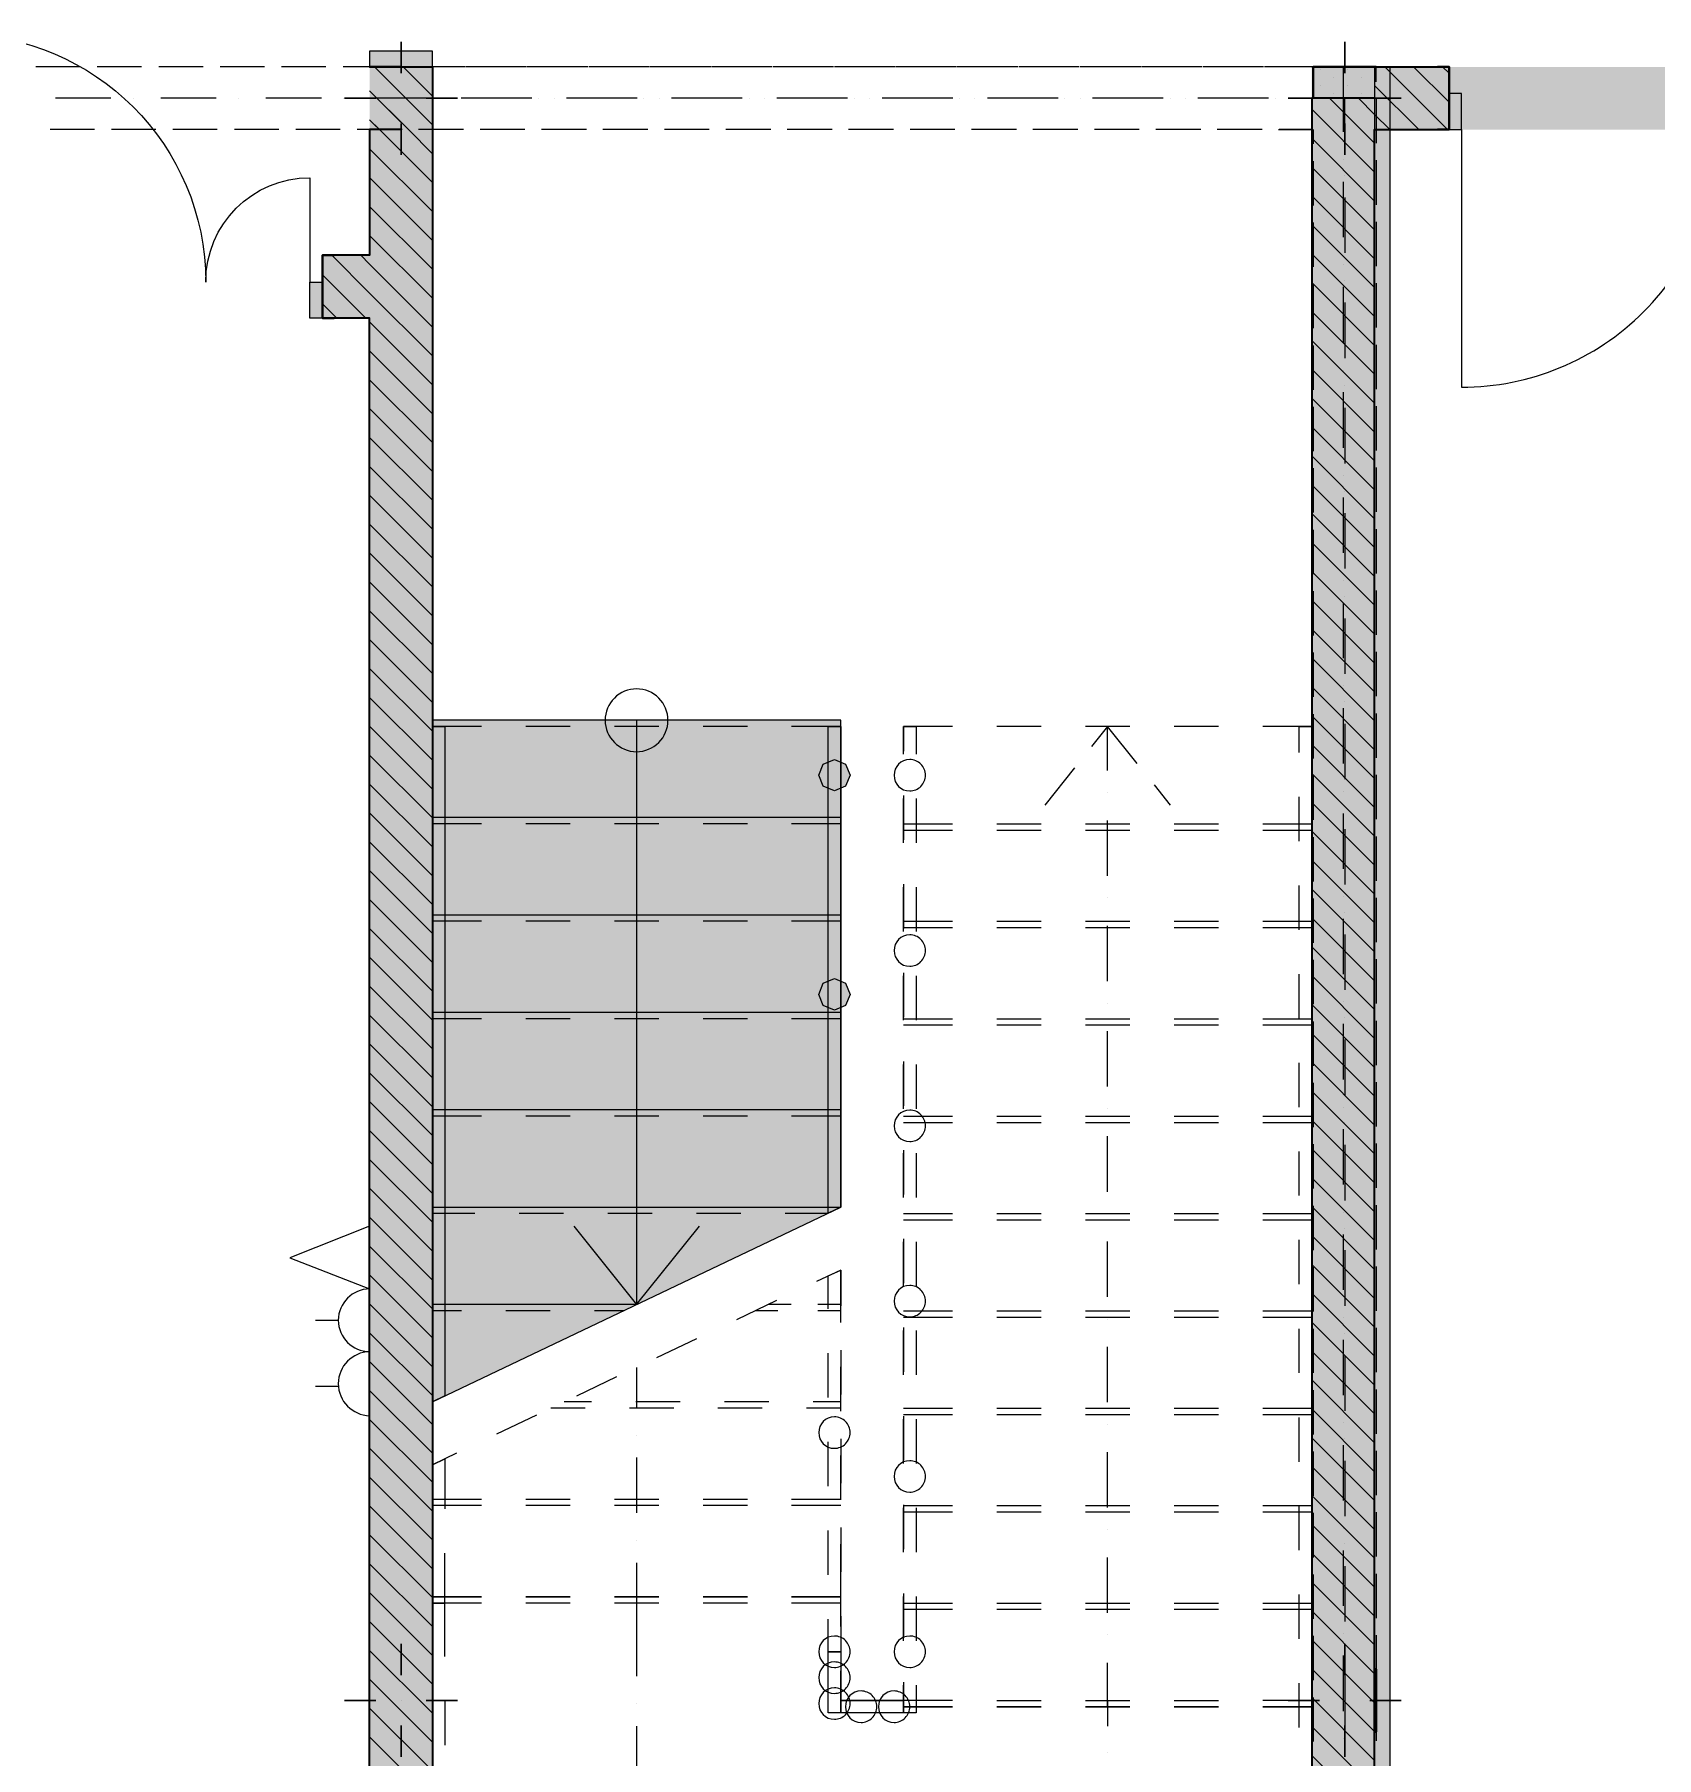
# Model space of a CAD drawing. Header units: inches. Extents: x 206002 to 410047, y 60394 to 83306.
# Drawn here: x 399372 to 404551, y 66691 to 72190 of the extents above; entities that cross this region are included whole.
import ezdxf

# ---------------------------------------------------------------- set-up
doc = ezdxf.new("R2010")
doc.units = ezdxf.units.IN
doc.header["$MEASUREMENT"] = 0
for name, color, linetype in [('LIGHTING', 1, 'Continuous'), ('PDF_Structural - Bearing', 7, 'Continuous'), ('PDF_Structural - Combined', 7, 'Continuous')]:
    doc.layers.add(name, color=color, linetype=linetype)

msp = doc.modelspace()

# ---------------------------------------------------------------- hatches: boundary and pattern name
at = {"layer": 'PDF_Structural - Bearing', "true_color": 0xffffff, "transparency": 33554559}
msp.add_hatch(color=7, dxfattribs=at).paths.add_polyline_path([(403655.4, 72087), (403650.4, 72087), (403650.4, 71986.8), (403454.8, 71986.8), (403454.8, 72087), (403655.4, 72087)])
msp.add_hatch(color=7, dxfattribs=at).paths.add_polyline_path([(403655.4, 72087), (403650.4, 72087), (403650.4, 71986.8), (403454.8, 71986.8), (403454.8, 72087), (403655.4, 72087)])
at = {"layer": 'PDF_Structural - Combined', "true_color": 0xffffff, "transparency": 33554559}
for points in [[(401925.8, 69776), (401961.3, 69790.7), (401975.9, 69826.1), (401961.3, 69861.6), (401925.8, 69876.2), (401890.4, 69861.6), (401875.7, 69826.1), (401890.4, 69790.7)], [(401925.8, 69076.6), (401961.3, 69091.4), (401975.9, 69126.8), (401961.3, 69162.2), (401925.8, 69176.9), (401890.4, 69162.2), (401875.7, 69126.8), (401890.4, 69091.4)]]:
    msp.add_hatch(color=7, dxfattribs=at).paths.add_polyline_path(points)

# ---------------------------------------------------------------- linework, layer by layer
at = {"layer": 'LIGHTING'}
for p, q in [((400441.9, 68386.5), (400187.4, 68285.6)), ((400441.9, 68186.5), (400441.9, 68386.5)), ((400441.9, 68386.5), (400441.9, 68285.6)), ((400187.4, 68285.6), (400441.9, 68186.5)), ((400441.9, 68186.5), (400441.9, 67782.2)), ((400341.9, 68085.4), (400268.7, 68085.4)), ((400342.2, 67875.1), (400268.7, 67875.1))]:
    msp.add_line(p, q, dxfattribs=at)
for centre, radius, start, end in [((400441.9, 68086.5), 100, 90, 270), ((400444.1, 67884.3), 102.2, 91.2234, 268.7766)]:
    msp.add_arc(centre, radius, start, end, dxfattribs=at)
at = {"layer": 'PDF_Structural - Bearing', "lineweight": 18}
for points in [[(399128.4, 71400.2), (399128.4, 72190.3, -0.414212), (399918.5, 71400.2, -0.414195), (400251.4, 71733.1), (400251.4, 71400.2)], [(403928.2, 71886.5), (403928.2, 71064.4, 0.414237), (404750.3, 71886.5)]]:
    msp.add_lwpolyline(points, format="xyb", dxfattribs=at)
at = {"layer": 'PDF_Structural - Bearing', "lineweight": 0}
for points in [[(400542.2, 72167.3), (400542.2, 72067)], [(403555.1, 72167.3), (403555.1, 72067)], [(400361.7, 71986.8), (400462, 71986.8)], [(400722.6, 71986.8), (400622.4, 71986.8)], [(403374.6, 71986.8), (403474.9, 71986.8)], [(403735.6, 71986.8), (403635.3, 71986.8)], [(400542.2, 71806.3), (400542.2, 71906.6)], [(403555.1, 71806.3), (403555.1, 71906.6)], [(400542.2, 67053.8), (400542.2, 66953.5)], [(403555.1, 67053.8), (403555.1, 66953.5)], [(403555.1, 67053.8), (403555.1, 66953.5)], [(400361.7, 66873.3), (400462, 66873.3)], [(400722.6, 66873.3), (400622.4, 66873.3)], [(403374.6, 66873.3), (403474.9, 66873.3)], [(403374.6, 66873.3), (403474.9, 66873.3)], [(403735.6, 66873.3), (403635.3, 66873.3)], [(403735.6, 66873.3), (403635.3, 66873.3)], [(400542.2, 66692.8), (400542.2, 66793.1)], [(403555.1, 66692.8), (403555.1, 66793.1)], [(403555.1, 66692.8), (403555.1, 66793.1)]]:
    msp.add_lwpolyline(points, close=True, dxfattribs=at)
at = {"layer": 'PDF_Structural - Bearing', "lineweight": 18}
for points in [[(400642.4, 72087), (400642.4, 72137.2), (400441.9, 72137.2), (400441.9, 72087), (400550.4, 72087)], [(400642.4, 63951.2), (400642.4, 63865.4), (355523.7, 63865.4), (355523.7, 63815.3), (400692.6, 63815.3), (400692.6, 63865.4), (400692.6, 65319.2), (403650.4, 65319.2), (403700.5, 65319.2), (403700.5, 72087), (403650.4, 72087), (403650.4, 65369.4), (400692.6, 65369.4), (400642.4, 65369.4), (400642.4, 63865.4), (400564.8, 63865.4)], [(399517.8, 72087), (399376.3, 72087)], [(399713.9, 72087), (399572.4, 72087)], [(399910, 72087), (399768.5, 72087)], [(400106.1, 72087), (399964.6, 72087)], [(400302.2, 72087), (400160.8, 72087)], [(400498.4, 72087), (400356.9, 72087)], [(400694.5, 72087), (400553, 72087)], [(400746.5, 72087), (400605, 72087)], [(400890.6, 72087), (400749.1, 72087)], [(400942.6, 72087), (400801.2, 72087)], [(401086.8, 72087), (400945.2, 72087)], [(401138.7, 72087), (400997.3, 72087)], [(401282.9, 72087), (401141.4, 72087)], [(401335, 72087), (401193.4, 72087)], [(401479, 72087), (401337.6, 72087)], [(401531.1, 72087), (401389.6, 72087)], [(401675.2, 72087), (401533.7, 72087)], [(401727.2, 72087), (401585.7, 72087)], [(401871.3, 72087), (401729.8, 72087)], [(401923.3, 72087), (401781.8, 72087)], [(402067.4, 72087), (401925.9, 72087)], [(402119.4, 72087), (401978, 72087)], [(402263.5, 72087), (402122, 72087)], [(402315.5, 72087), (402174.1, 72087)], [(402459.6, 72087), (402318.1, 72087)], [(402511.7, 72087), (402370.2, 72087)], [(402655.7, 72087), (402514.3, 72087)], [(402707.8, 72087), (402566.3, 72087)], [(402851.9, 72087), (402710.4, 72087)], [(402903.9, 72087), (402762.4, 72087)], [(403048.1, 72087), (402906.6, 72087)], [(403100.1, 72087), (402958.5, 72087)], [(403244.2, 72087), (403102.7, 72087)], [(403296.2, 72087), (403154.7, 72087)], [(403440.3, 72087), (403298.8, 72087)], [(403492.3, 72087), (403350.9, 72087)], [(403449.8, 72087), (403522.8, 72087)], [(403555.1, 72087), (403494.9, 72087)], [(403655.4, 72039.3), (403655.4, 72087), (403547, 72087)], [(403577.5, 72087), (403650.4, 72087)], [(403650.4, 72082), (403650.4, 72036.8)], [(403650.4, 71982.2), (403650.4, 71840.7)], [(403655.4, 71984.7), (403655.4, 71843.2)], [(399563.2, 71886.5), (399421.7, 71886.5)], [(399759.3, 71886.5), (399617.8, 71886.5)], [(399955.4, 71886.5), (399814, 71886.5)], [(400151.5, 71886.5), (400010.1, 71886.5)], [(400347.7, 71886.5), (400206.2, 71886.5)], [(400543.8, 71886.5), (400402.3, 71886.5)], [(400545.7, 71886.5), (400441.9, 71886.5)], [(400739.9, 71886.5), (400598.4, 71886.5)], [(400741.8, 71886.5), (400600.3, 71886.5)], [(400936.1, 71886.5), (400794.5, 71886.5)], [(400937.9, 71886.5), (400796.4, 71886.5)], [(401132.2, 71886.5), (400990.8, 71886.5)], [(401134.1, 71886.5), (400992.6, 71886.5)], [(401328.3, 71886.5), (401186.9, 71886.5)], [(401330.2, 71886.5), (401188.8, 71886.5)], [(401524.5, 71886.5), (401383, 71886.5)], [(401526.4, 71886.5), (401384.9, 71886.5)], [(401720.6, 71886.5), (401579.1, 71886.5)], [(401722.5, 71886.5), (401581, 71886.5)], [(401916.7, 71886.5), (401775.2, 71886.5)], [(401918.6, 71886.5), (401777.1, 71886.5)], [(402112.8, 71886.5), (401971.3, 71886.5)], [(402114.7, 71886.5), (401973.2, 71886.5)], [(402308.9, 71886.5), (402167.4, 71886.5)], [(402310.8, 71886.5), (402169.4, 71886.5)], [(402505, 71886.5), (402363.6, 71886.5)], [(402506.9, 71886.5), (402365.5, 71886.5)], [(402701.3, 71886.5), (402559.7, 71886.5)], [(402703.1, 71886.5), (402561.6, 71886.5)], [(402897.4, 71886.5), (402755.9, 71886.5)], [(402899.3, 71886.5), (402757.7, 71886.5)], [(403093.5, 71886.5), (402952, 71886.5)], [(403095.4, 71886.5), (402953.9, 71886.5)], [(403289.6, 71886.5), (403148.1, 71886.5)], [(403291.5, 71886.5), (403150, 71886.5)], [(403344.2, 71886.5), (403449.8, 71886.5), (403346.2, 71886.5)], [(403449.8, 71886.5), (403449.8, 71841)], [(403454.8, 71886.5), (403454.8, 71841)], [(403449.8, 71786.4), (403449.8, 71644.8)], [(403454.8, 71786.4), (403454.8, 71644.8)], [(403650.4, 71786.1), (403650.4, 71644.5)], [(403655.4, 71788.6), (403655.4, 71647)], [(403449.8, 71590.1), (403449.8, 71448.7)], [(403454.8, 71590.1), (403454.8, 71448.7)], [(403650.4, 71589.8), (403650.4, 71448.4)], [(403655.4, 71592.3), (403655.4, 71450.9)], [(403449.8, 71394), (403449.8, 71252.5)], [(403454.8, 71394), (403454.8, 71252.5)], [(403650.4, 71393.7), (403650.4, 71252.2)], [(403655.4, 71396.2), (403655.4, 71254.8)], [(403449.8, 71197.9), (403449.8, 71056.4)], [(403454.8, 71197.9), (403454.8, 71056.4)], [(403650.4, 71197.6), (403650.4, 71056.1)], [(403655.4, 71200.1), (403655.4, 71058.6)], [(403449.8, 71001.8), (403449.8, 70860.3)], [(403454.8, 71001.8), (403454.8, 70860.3)], [(403650.4, 71001.5), (403650.4, 70860)], [(403655.4, 71004), (403655.4, 70862.5)], [(403449.8, 70805.7), (403449.8, 70664.2)], [(403454.8, 70805.7), (403454.8, 70664.2)], [(403650.4, 70805.4), (403650.4, 70663.9)], [(403655.4, 70807.9), (403655.4, 70666.4)], [(403655.4, 70611.8), (403655.4, 70470.3)], [(403449.8, 70609.6), (403449.8, 70468.1)], [(403454.8, 70609.6), (403454.8, 70468.1)], [(403650.4, 70609.3), (403650.4, 70467.8)], [(403449.8, 70413.4), (403449.8, 70272)], [(403454.8, 70413.4), (403454.8, 70272)], [(403650.4, 70413.1), (403650.4, 70271.7)], [(403655.4, 70415.6), (403655.4, 70274.2)], [(403449.8, 70217.3), (403449.8, 70075.9)], [(403454.8, 70217.3), (403454.8, 70075.9)], [(403650.4, 70217), (403650.4, 70075.5)], [(403655.4, 70219.5), (403655.4, 70078.1)], [(403449.8, 70021.2), (403449.8, 69879.6)], [(403454.8, 70021.2), (403454.8, 69879.6)], [(403650.4, 70020.9), (403650.4, 69879.3)], [(403655.4, 70023.4), (403655.4, 69881.8)], [(403449.8, 69825), (403449.8, 69683.5)], [(403454.8, 69825), (403454.8, 69683.5)], [(403650.4, 69824.7), (403650.4, 69683.2)], [(403655.4, 69827.2), (403655.4, 69685.7)], [(403449.8, 69628.9), (403449.8, 69487.4)], [(403454.8, 69628.9), (403454.8, 69487.4)], [(403650.4, 69628.6), (403650.4, 69487.1)], [(403655.4, 69631.1), (403655.4, 69489.6)], [(403449.8, 69432.8), (403449.8, 69291.3)], [(403454.8, 69432.8), (403454.8, 69291.3)], [(403650.4, 69432.5), (403650.4, 69291)], [(403655.4, 69435), (403655.4, 69293.5)], [(403449.8, 69236.6), (403449.8, 69095.2)], [(403454.8, 69236.6), (403454.8, 69095.2)], [(403650.4, 69236.3), (403650.4, 69094.9)], [(403655.4, 69238.8), (403655.4, 69097.4)], [(403449.8, 69040.5), (403449.8, 68899.1)], [(403454.8, 69040.5), (403454.8, 68899.1)], [(403650.4, 69040.2), (403650.4, 68898.8)], [(403655.4, 69042.7), (403655.4, 68901.3)], [(403449.8, 68844.4), (403449.8, 68702.9)], [(403454.8, 68844.4), (403454.8, 68702.9)], [(403650.4, 68844.1), (403650.4, 68702.6)], [(403655.4, 68846.6), (403655.4, 68705.1)], [(403449.8, 68648.3), (403449.8, 68506.8)], [(403454.8, 68648.3), (403454.8, 68506.8)], [(403650.4, 68648), (403650.4, 68506.5)], [(403655.4, 68650.5), (403655.4, 68509)], [(403449.8, 68452.2), (403449.8, 68310.7)], [(403454.8, 68452.2), (403454.8, 68310.7)], [(403650.4, 68451.9), (403650.4, 68310.4)], [(403655.4, 68454.4), (403655.4, 68312.9)], [(403449.8, 68256.1), (403449.8, 68114.5)], [(403454.8, 68256.1), (403454.8, 68114.5)], [(403650.4, 68255.8), (403650.4, 68114.2)], [(403655.4, 68258.3), (403655.4, 68116.7)], [(403449.8, 68059.8), (403449.8, 67918.4)], [(403454.8, 68059.8), (403454.8, 67918.4)], [(403650.4, 68059.5), (403650.4, 67918.1)], [(403655.4, 68062), (403655.4, 67920.6)], [(403449.8, 67863.7), (403449.8, 67722.3)], [(403454.8, 67863.7), (403454.8, 67722.3)], [(403650.4, 67863.4), (403650.4, 67722)], [(403655.4, 67865.9), (403655.4, 67724.5)], [(403449.8, 67667.6), (403449.8, 67526.1)], [(403454.8, 67667.6), (403454.8, 67526.1)], [(403650.4, 67667.3), (403650.4, 67525.8)], [(403655.4, 67669.8), (403655.4, 67528.3)], [(403449.8, 67471.5), (403449.8, 67330)], [(403454.8, 67471.5), (403454.8, 67330)], [(403650.4, 67471.2), (403650.4, 67329.7)], [(403655.4, 67473.7), (403655.4, 67332.2)], [(403449.8, 67275.4), (403449.8, 67133.9)], [(403454.8, 67275.4), (403454.8, 67133.9)], [(403650.4, 67275.1), (403650.4, 67133.6)], [(403655.4, 67277.6), (403655.4, 67136.1)], [(403449.8, 67079.3), (403449.8, 66937.8)], [(403454.8, 67079.3), (403454.8, 66937.8)], [(403650.4, 67079), (403650.4, 66937.5)], [(403655.4, 67081.5), (403655.4, 66940)], [(403449.8, 66883.1), (403449.8, 66741.7)], [(403454.8, 66883.1), (403454.8, 66741.7)], [(403650.4, 66882.8), (403650.4, 66741.4)], [(403655.4, 66885.4), (403655.4, 66743.9)]]:
    msp.add_lwpolyline(points, dxfattribs=at)
at = {"layer": 'PDF_Structural - Bearing', "lineweight": 35}
for points in [[(400542.2, 72087), (400441.9, 72087), (400642.4, 72087), (400642.4, 71886.5), (400642.4, 65564.9), (401205.5, 65564.9), (401205.5, 65464.6), (401205.5, 65414.5), (401205.5, 65364.3), (400642.4, 65364.3), (400642.4, 64065.9), (400642.4, 63865.4), (400052.6, 63865.4), (400102.7, 63865.4)], [(403650.4, 72087), (403888.1, 72087), (403888.1, 72001.8), (403888.1, 71886.5), (403851, 71886.5)], [(403655.4, 72087), (403655.4, 72087)], [(403655.4, 72087), (403655.4, 72087)], [(403888.1, 72087), (403851, 72087)], [(403650.4, 71986.8), (403449.8, 71986.8), (403449.8, 65469.6), (403650.4, 65469.6), (403650.4, 71886.5), (403888.1, 71886.5), (403888.1, 72001.8), (403888.1, 71886.5), (403851, 71886.5), (403888.1, 71886.5)], [(400542.2, 71886.5), (400441.9, 71886.5), (400441.9, 71485.5), (400291.5, 71485.5), (400328.6, 71485.5), (400291.5, 71485.5), (400328.6, 71485.5)], [(400328.6, 71284.9), (400291.5, 71284.9), (400291.5, 71400.2), (400291.5, 71485.5), (400291.5, 71400.2), (400291.5, 71485.5)], [(400052.6, 63865.4), (400052.6, 63965.7), (400052.6, 64015.8), (400052.6, 64065.9), (400441.9, 64065.9), (400441.9, 71284.9), (400291.5, 71284.9), (400291.5, 71400.2), (400291.5, 71284.9), (400328.6, 71284.9), (400291.5, 71284.9)]]:
    msp.add_lwpolyline(points, dxfattribs=at)
at = {"layer": 'PDF_Structural - Bearing', "lineweight": 9}
for points in [[(400642.4, 71901.8), (400549.8, 71994.4), (400457.1, 72087), (400542.2, 72002)], [(400642.4, 71993.9), (400595.9, 72040.5), (400549.3, 72087)], [(400642.4, 72086), (400641.9, 72086.5), (400641.4, 72087)], [(403683, 72087), (403883.6, 71886.5)], [(403775.2, 72087), (403888.1, 71974.1)], [(403867.3, 72087), (403888.1, 72066.3)], [(400503.7, 71948.3), (400441.9, 72010), (400542.2, 71909.8)], [(403506.8, 71986.8), (403650.4, 71843.1)], [(403598.9, 71986.8), (403650.4, 71935.3), (403699.2, 71886.5)], [(403650.4, 72027.5), (403791.3, 71886.5)], [(400642.4, 71809.5), (400565.5, 71886.5), (400503.8, 71948.3)], [(403449.8, 71951.5), (403650.4, 71751)], [(400642.4, 71717.4), (400473.3, 71886.5), (400457.6, 71902.3), (400441.9, 71917.9), (400473.3, 71886.5)], [(400441.9, 71825.8), (400642.4, 71625.2)], [(403449.8, 71859.3), (403650.4, 71658.8)], [(403449.8, 71767.2), (403650.4, 71566.7)], [(400441.9, 71733.6), (400642.4, 71533.1)], [(403449.8, 71675), (403650.4, 71474.4)], [(400441.9, 71641.5), (400642.4, 71440.9)], [(400441.9, 71549.2), (400642.4, 71348.7)], [(403449.8, 71582.8), (403650.4, 71382.3)], [(403449.8, 71490.7), (403650.4, 71290.1)], [(400321.4, 71485.5), (400441.9, 71364.9), (400642.4, 71164.4)], [(400413.5, 71485.5), (400441.9, 71457.1), (400642.4, 71256.6)], [(400291.5, 71423.2), (400429.8, 71284.9)], [(403449.8, 71398.5), (403650.4, 71198)], [(400291.5, 71331), (400337.6, 71284.9)], [(400441.9, 71272.8), (400642.4, 71072.3)], [(403449.8, 71306.3), (403650.4, 71105.8)], [(400441.9, 71180.6), (400642.4, 70980)], [(403449.8, 71214.1), (403650.4, 71013.6)], [(403449.8, 71122), (403650.4, 70921.5)], [(400441.9, 71088.4), (400642.4, 70887.9)], [(400441.9, 70996.3), (400642.4, 70795.7)], [(403449.8, 71029.9), (403650.4, 70829.3)], [(400441.9, 70904.1), (400642.4, 70703.6)], [(403449.8, 70937.6), (403650.4, 70737.1)], [(403449.8, 70845.5), (403650.4, 70644.9)], [(400441.9, 70811.9), (400642.4, 70611.4)], [(403449.8, 70753.3), (403650.4, 70552.8)], [(400441.9, 70719.7), (400642.4, 70519.2)], [(400441.9, 70627.6), (400642.4, 70427.1)], [(403449.8, 70661.2), (403650.4, 70460.7)], [(403449.8, 70569), (403650.4, 70368.5)], [(400441.9, 70535.5), (400642.4, 70334.9)], [(403449.8, 70476.8), (403650.4, 70276.3)], [(400441.9, 70443.2), (400642.4, 70242.7)], [(400441.9, 70351.1), (400642.4, 70150.5)], [(403449.8, 70384.7), (403650.4, 70184.1)], [(403449.8, 70292.5), (403650.4, 70092)], [(400441.9, 70258.9), (400642.4, 70058.4)], [(403449.8, 70200.4), (403650.4, 69999.8)], [(400441.9, 70166.8), (400642.4, 69966.3)], [(400441.9, 70074.5), (400642.4, 69874)], [(403449.8, 70108.1), (403650.4, 69907.6)], [(403449.8, 70016), (403650.4, 69815.5)], [(400441.9, 69982.4), (400642.4, 69781.9)], [(403449.8, 69923.9), (403650.4, 69723.3)], [(400441.9, 69890.3), (400642.4, 69689.7)], [(400441.9, 69798.1), (400642.4, 69597.6)], [(403449.8, 69831.7), (403650.4, 69631.2)], [(403449.8, 69739.5), (403650.4, 69538.9)], [(400441.9, 69705.9), (400642.4, 69505.3)], [(403449.8, 69647.3), (403650.4, 69446.8)], [(400441.9, 69613.7), (400642.4, 69413.2)], [(400441.9, 69521.6), (400642.4, 69321.1)], [(403449.8, 69555.2), (403650.4, 69354.7)], [(403449.8, 69463), (403650.4, 69262.5)], [(400441.9, 69429.4), (400642.4, 69228.9)], [(403449.8, 69370.8), (403650.4, 69170.3)], [(400441.9, 69337.3), (400642.4, 69136.8)], [(400441.9, 69245.1), (400642.4, 69044.5)], [(403449.8, 69278.7), (403650.4, 69078.1)], [(403449.8, 69186.5), (403650.4, 68986)], [(400441.9, 69152.9), (400642.4, 68952.4)], [(403449.8, 69094.4), (403650.4, 68893.8)], [(400441.9, 69060.8), (400642.4, 68860.2)], [(400441.9, 68968.6), (400642.4, 68768.1)], [(403449.8, 69002.1), (403650.4, 68801.6)], [(403449.8, 68910), (403650.4, 68709.5)], [(400441.9, 68876.4), (400642.4, 68675.9)], [(403449.8, 68817.8), (403650.4, 68617.3)], [(400441.9, 68784.3), (400642.4, 68583.7)], [(400441.9, 68692.1), (400642.4, 68491.6)], [(403449.8, 68725.7), (403650.4, 68525.2)], [(403449.8, 68633.6), (403650.4, 68433)], [(400441.9, 68600), (400642.4, 68399.4)], [(403449.8, 68541.3), (403650.4, 68340.8)], [(400441.9, 68507.7), (400642.4, 68307.2)], [(400441.9, 68415.6), (400642.4, 68215.1)], [(403449.8, 68449.2), (403650.4, 68248.6)], [(403449.8, 68357), (403650.4, 68156.5)], [(400441.9, 68323.4), (400642.4, 68122.9)], [(403449.8, 68264.9), (403650.4, 68064.4)], [(400441.9, 68231.3), (400642.4, 68030.8)], [(400441.9, 68139.1), (400642.4, 67938.5)], [(403449.8, 68172.6), (403650.4, 67972.1)], [(400441.9, 68046.9), (400642.4, 67846.4)], [(403449.8, 68080.5), (403650.4, 67880)], [(403449.8, 67988.4), (403650.4, 67787.8)], [(400441.9, 67954.8), (400642.4, 67754.2)], [(400441.9, 67862.6), (400642.4, 67662.1)], [(403449.8, 67896.2), (403650.4, 67695.7)], [(400441.9, 67770.4), (400642.4, 67569.9)], [(403449.8, 67804), (403650.4, 67603.4)], [(403449.8, 67711.8), (403650.4, 67511.3)], [(400441.9, 67678.2), (400642.4, 67477.7)], [(403449.8, 67619.7), (403650.4, 67419.2)], [(400441.9, 67586.1), (400642.4, 67385.6)], [(400441.9, 67494), (400642.4, 67293.4)], [(403449.8, 67527.5), (403650.4, 67327)], [(403449.8, 67435.3), (403650.4, 67234.8)], [(400441.9, 67401.8), (400642.4, 67201.3)], [(403449.8, 67343.2), (403650.4, 67142.6)], [(400441.9, 67309.6), (400642.4, 67109)], [(400441.9, 67217.4), (400642.4, 67016.9)], [(403449.8, 67251), (403650.4, 67050.5)], [(403449.8, 67158.9), (403650.4, 66958.3)], [(400441.9, 67125.3), (400642.4, 66924.8)], [(403449.8, 67066.6), (403650.4, 66866.1)], [(400441.9, 67033.1), (400642.4, 66832.6)], [(400441.9, 66940.9), (400642.4, 66740.4)], [(403449.8, 66974.5), (403650.4, 66774)], [(403449.8, 66882.3), (403650.4, 66681.8)], [(400441.9, 66848.8), (400642.4, 66648.2)], [(403449.8, 66790.2), (403650.4, 66589.7)], [(400441.9, 66756.6), (400642.4, 66556.1)], [(403449.8, 66698), (403650.4, 66497.4)]]:
    msp.add_lwpolyline(points, dxfattribs=at)
at = {"layer": 'PDF_Structural - Bearing', "lineweight": 35}
for points in [[(403454.8, 71986.8), (403454.8, 72087), (403655.4, 72087), (403454.8, 72087)], [(403851, 72087), (403888.1, 72087), (403888.1, 72001.8), (403888.1, 72087)], [(403650.4, 66973.6), (403655.4, 66973.6), (403655.4, 66773.1), (403650.4, 66773.1), (403655.4, 66773.1), (403655.4, 66973.6)], [(403650.4, 66973.6), (403655.4, 66973.6), (403655.4, 66773.1), (403650.4, 66773.1), (403655.4, 66773.1), (403655.4, 66973.6)]]:
    msp.add_lwpolyline(points, close=True, dxfattribs=at)
at = {"layer": 'PDF_Structural - Bearing', "lineweight": 15}
for points in [[(403477, 72078), (403477, 72078)], [(403477, 72078), (403477, 72078)], [(403520.4, 72053), (403520.4, 72053)], [(403520.4, 72053), (403520.4, 72053)], [(403563.8, 72078), (403563.8, 72078)], [(403563.8, 72078), (403563.8, 72078)], [(403607.2, 72053), (403607.2, 72053)], [(403607.2, 72053), (403607.2, 72053)], [(403477, 72027.9), (403477, 72027.9)], [(403477, 72027.9), (403477, 72027.9)], [(403520.4, 72002.8), (403520.4, 72002.8)], [(403520.4, 72002.8), (403520.4, 72002.8)], [(403563.8, 72027.9), (403563.8, 72027.9)], [(403563.8, 72027.9), (403563.8, 72027.9)], [(403607.2, 72002.8), (403607.2, 72002.8)], [(403607.2, 72002.8), (403607.2, 72002.8)], [(403650.7, 66964.6), (403650.7, 66964.6)], [(403650.7, 66964.6), (403650.7, 66964.6)], [(403650.7, 66964.6), (403650.7, 66964.6)], [(403650.7, 66964.6), (403650.7, 66964.6)], [(403650.7, 66914.4), (403650.7, 66914.4)], [(403650.7, 66914.4), (403650.7, 66914.4)], [(403650.7, 66914.4), (403650.7, 66914.4)], [(403650.7, 66914.4), (403650.7, 66914.4)], [(403650.7, 66864.3), (403650.7, 66864.3)], [(403650.7, 66864.3), (403650.7, 66864.3)], [(403650.7, 66864.3), (403650.7, 66864.3)], [(403650.7, 66864.3), (403650.7, 66864.3)], [(403650.7, 66814.2), (403650.7, 66814.2)], [(403650.7, 66814.2), (403650.7, 66814.2)], [(403650.7, 66814.2), (403650.7, 66814.2)], [(403650.7, 66814.2), (403650.7, 66814.2)]]:
    msp.add_lwpolyline(points, dxfattribs=at)
at = {"layer": 'PDF_Structural - Bearing', "lineweight": 20}
for points in [[(403550.1, 72087), (403550.1, 71879.7)], [(399615.6, 71986.8), (399438.9, 71986.8)], [(399686.4, 71986.8), (399686.4, 71986.8)], [(399951.7, 71986.8), (399774.8, 71986.8)], [(400022.4, 71986.8), (400022.4, 71986.8)], [(400287.7, 71986.8), (400110.8, 71986.8)], [(400358.5, 71986.8), (400358.5, 71986.8)], [(400574.9, 71986.8), (400441.9, 71986.8)], [(400623.8, 71986.8), (400446.9, 71986.8)], [(400645.6, 71986.8), (400645.6, 71986.8)], [(400694.5, 71986.8), (400694.5, 71986.8)], [(400910.9, 71986.8), (400734.1, 71986.8)], [(400959.8, 71986.8), (400782.9, 71986.8)], [(400981.6, 71986.8), (400981.6, 71986.8)], [(401030.6, 71986.8), (401030.6, 71986.8)], [(401246.9, 71986.8), (401070.1, 71986.8)], [(401295.8, 71986.8), (401119, 71986.8)], [(401317.6, 71986.8), (401317.6, 71986.8)], [(401366.5, 71986.8), (401366.5, 71986.8)], [(401582.9, 71986.8), (401406, 71986.8)], [(401631.8, 71986.8), (401455, 71986.8)], [(401653.7, 71986.8), (401653.7, 71986.8)], [(401702.5, 71986.8), (401702.5, 71986.8)], [(401919, 71986.8), (401742.1, 71986.8)], [(401967.8, 71986.8), (401791, 71986.8)], [(401989.7, 71986.8), (401989.7, 71986.8)], [(402038.6, 71986.8), (402038.6, 71986.8)], [(402255, 71986.8), (402078.1, 71986.8)], [(402303.9, 71986.8), (402127, 71986.8)], [(402325.8, 71986.8), (402325.8, 71986.8)], [(402374.6, 71986.8), (402374.6, 71986.8)], [(402591, 71986.8), (402414.2, 71986.8)], [(402639.9, 71986.8), (402463, 71986.8)], [(402661.7, 71986.8), (402661.7, 71986.8)], [(402710.7, 71986.8), (402710.7, 71986.8)], [(402927, 71986.8), (402750.2, 71986.8)], [(402975.9, 71986.8), (402799, 71986.8)], [(402997.7, 71986.8), (402997.7, 71986.8)], [(403046.7, 71986.8), (403046.7, 71986.8)], [(403263, 71986.8), (403086.2, 71986.8)], [(403312, 71986.8), (403135.1, 71986.8)], [(403333.8, 71986.8), (403333.8, 71986.8)], [(403382.6, 71986.8), (403382.6, 71986.8)], [(403555.1, 71829.6), (403555.1, 71986.8), (403422.2, 71986.8)], [(403555.1, 71986.8), (403471.1, 71986.8)], [(403550.1, 71791.3), (403550.1, 71791.3)], [(403550.1, 71720.5), (403550.1, 71543.6)], [(403555.1, 71741.1), (403555.1, 71741.1)], [(403555.1, 71670.3), (403555.1, 71493.5)], [(403550.1, 71455.2), (403550.1, 71455.2)], [(403550.1, 71384.5), (403550.1, 71207.6)], [(403555.1, 71405), (403555.1, 71405)], [(403555.1, 71334.4), (403555.1, 71157.5)], [(403550.1, 71119.2), (403550.1, 71119.2)], [(403555.1, 71069.1), (403555.1, 71069.1)], [(403550.1, 71048.4), (403550.1, 70871.5)], [(403555.1, 70998.3), (403555.1, 70821.4)], [(403550.1, 70783.1), (403550.1, 70783.1)], [(403555.1, 70733), (403555.1, 70733)], [(403550.1, 70712.4), (403550.1, 70535.6)], [(403555.1, 70662.3), (403555.1, 70485.4)], [(403550.1, 70447.1), (403550.1, 70447.1)], [(403555.1, 70397), (403555.1, 70397)], [(403550.1, 70376.3), (403550.1, 70199.6)], [(403555.1, 70326.2), (403555.1, 70149.4)], [(403550.1, 70111.1), (403550.1, 70111.1)], [(403555.1, 70061), (403555.1, 70061)], [(403550.1, 70040.4), (403550.1, 69863.5)], [(403555.1, 69990.2), (403555.1, 69813.4)], [(403550.1, 69775.1), (403550.1, 69775.1)], [(403550.1, 69704.4), (403550.1, 69527.5)], [(403555.1, 69724.9), (403555.1, 69724.9)], [(403555.1, 69654.2), (403555.1, 69477.4)], [(403550.1, 69439.1), (403550.1, 69439.1)], [(403550.1, 69368.3), (403550.1, 69191.4)], [(403555.1, 69388.9), (403555.1, 69388.9)], [(403555.1, 69318.2), (403555.1, 69141.3)], [(403550.1, 69103), (403550.1, 69103)], [(403550.1, 69032.3), (403550.1, 68855.4)], [(403555.1, 69052.9), (403555.1, 69052.9)], [(403555.1, 68982.2), (403555.1, 68805.3)], [(403550.1, 68767), (403550.1, 68767)], [(403550.1, 68696.3), (403550.1, 68519.5)], [(403555.1, 68716.9), (403555.1, 68716.9)], [(403555.1, 68646.2), (403555.1, 68469.3)], [(403550.1, 68431), (403550.1, 68431)], [(403550.1, 68360.2), (403550.1, 68183.4)], [(403555.1, 68380.9), (403555.1, 68380.9)], [(403555.1, 68310.1), (403555.1, 68133.2)], [(403550.1, 68094.9), (403550.1, 68094.9)], [(403555.1, 68044.8), (403555.1, 68044.8)], [(403550.1, 68024.2), (403550.1, 67847.4)], [(403555.1, 67974.1), (403555.1, 67797.3)], [(403550.1, 67759), (403550.1, 67759)], [(403555.1, 67708.8), (403555.1, 67708.8)], [(403550.1, 67688.2), (403550.1, 67511.3)], [(403555.1, 67638), (403555.1, 67461.2)], [(403550.1, 67423), (403550.1, 67423)], [(403555.1, 67372.8), (403555.1, 67372.8)], [(403550.1, 67352.2), (403550.1, 67175.3)], [(403555.1, 67302), (403555.1, 67125.2)], [(403550.1, 67086.9), (403550.1, 67086.9)], [(403555.1, 67036.7), (403555.1, 67036.7)], [(403550.1, 67016.2), (403550.1, 66839.3)], [(403555.1, 66966.1), (403555.1, 66789.2)], [(403550.1, 66750.9), (403550.1, 66750.9)], [(403555.1, 66700.8), (403555.1, 66700.8)]]:
    msp.add_lwpolyline(points, dxfattribs=at)
at = {"layer": 'PDF_Structural - Bearing', "lineweight": 0}
for points in [[(400542.2, 71986.8), (400542.2, 71986.8)], [(400542.2, 71986.8), (400542.2, 71986.8)], [(403555.1, 71986.8), (403555.1, 71986.8)], [(403555.1, 71986.8), (403555.1, 71986.8)], [(400542.2, 66873.3), (400542.2, 66873.3)], [(400542.2, 66873.3), (400542.2, 66873.3)], [(403555.1, 66873.3), (403555.1, 66873.3)], [(403555.1, 66873.3), (403555.1, 66873.3)], [(403555.1, 66873.3), (403555.1, 66873.3)], [(403555.1, 66873.3), (403555.1, 66873.3)]]:
    msp.add_lwpolyline(points, dxfattribs=at)
at = {"layer": 'PDF_Structural - Bearing', "lineweight": 20}
for points in [[(403888.1, 71886.5), (403928.2, 71886.5), (403928.2, 72001.8), (403888.1, 72001.8)], [(400291.5, 71284.9), (400251.4, 71284.9), (400251.4, 71400.2), (400291.5, 71400.2)]]:
    msp.add_lwpolyline(points, close=True, dxfattribs=at)
at = {"layer": 'PDF_Structural - Bearing', "color": 7, "lineweight": 0, "true_color": 0xffffff, "transparency": 33554559}
for points in [[(400441.9, 72087), (400441.9, 72137.2), (400642.4, 72087), (400642.4, 72137.2)], [(400642.4, 71886.5), (400441.9, 71886.5), (400642.4, 72087)], [(400441.9, 72087), (400642.4, 72087), (400441.9, 71886.5)], [(400441.9, 71886.5), (400441.9, 72087), (400542.2, 71886.5), (400542.2, 72087)], [(403700.5, 65369.4), (403650.4, 65369.4), (403700.5, 72087), (403650.4, 72087)], [(403650.4, 72087), (403888.1, 72087), (403650.4, 71886.5), (403888.1, 71886.5)], [(403888.1, 71886.5), (403888.1, 72087), (404790.5, 71886.5), (404790.5, 72087)], [(403650.4, 65469.6), (403449.8, 65469.6), (403650.4, 71986.8), (403449.8, 71986.8)], [(403888.1, 71886.5), (403928.2, 71886.5), (403888.1, 72001.8), (403928.2, 72001.8)], [(400441.9, 71886.5), (400642.4, 71886.5), (400441.9, 64065.9), (400642.4, 64065.9)], [(400441.9, 71284.9), (400291.5, 71284.9), (400441.9, 71485.5), (400291.5, 71485.5)], [(400291.5, 71284.9), (400291.5, 71400.2), (400251.4, 71284.9), (400251.4, 71400.2)], [(403650.4, 66973.6), (403655.4, 66973.6), (403650.4, 66773.1), (403655.4, 66773.1)], [(403650.4, 66973.6), (403655.4, 66973.6), (403650.4, 66773.1), (403655.4, 66773.1)], [(403650.4, 66973.6), (403655.4, 66973.6), (403650.4, 66773.1), (403655.4, 66773.1)], [(403650.4, 66973.6), (403655.4, 66973.6), (403650.4, 66773.1), (403655.4, 66773.1)]]:
    msp.add_solid(points, dxfattribs=at)
at = {"layer": 'PDF_Structural - Bearing', "lineweight": 0, "transparency": 33554559}
for points in [[(400441.9, 72087), (400642.4, 72087), (400441.9, 71886.5), (400642.4, 71886.5)], [(403449.8, 72087), (403650.4, 72087), (403449.8, 71886.5), (403650.4, 71886.5)], [(400642.4, 66973.6), (400642.4, 66773.1), (400441.9, 66973.6), (400441.9, 66773.1)], [(403650.4, 66973.6), (403650.4, 66773.1), (403449.8, 66973.6), (403449.8, 66773.1)]]:
    msp.add_solid(points, dxfattribs=at)
at = {"layer": 'PDF_Structural - Combined', "lineweight": 9}
for points in [[(401294.1, 70101.8, 0.414379), (401193.9, 70001.6, 0.413996), (401294.1, 69901.3, 0.414362), (401394.4, 70001.6, 0.414745)], [(402116.3, 69826.1, 0.41399), (402166.4, 69776, 0.414722), (402216.6, 69826.1, 0.414734), (402166.4, 69876.2, 0.414002)], [(402116.3, 69266.6, 0.414001), (402166.4, 69216.5, 0.414734), (402216.6, 69266.6, 0.414734), (402166.4, 69316.8, 0.414001)], [(402116.3, 68707.1, 0.414001), (402166.4, 68657, 0.414734), (402216.6, 68707.1, 0.414734), (402166.4, 68757.3, 0.414002)], [(402116.3, 68147.7, 0.414001), (402166.4, 68097.5, 0.414734), (402216.6, 68147.7, 0.414734), (402166.4, 68197.8, 0.414002)], [(401975.9, 67728.1, 0.414734), (401925.8, 67778.2, 0.414001), (401875.7, 67728.1, 0.414002), (401925.8, 67677.9, 0.414734)], [(402116.3, 67588.2, 0.414001), (402166.4, 67538.1, 0.414733), (402216.6, 67588.2, 0.414734), (402166.4, 67638.3, 0.414001)], [(401975.9, 67028.7, 0.414734), (401925.8, 67078.9, 0.414001), (401875.7, 67028.7, 0.414001), (401925.8, 66978.6, 0.414734)], [(402116.3, 67028.7, 0.414001), (402166.4, 66978.6, 0.414734), (402216.6, 67028.7, 0.414734), (402166.4, 67078.9, 0.414001)], [(401975.9, 66946, 0.414734), (401925.8, 66996.1, 0.414002), (401875.7, 66946, 0.414002), (401925.8, 66895.9, 0.414734)], [(401975.9, 66863.3, 0.414734), (401925.8, 66913.4, 0.414002), (401875.7, 66863.3, 0.414002), (401925.8, 66813.2, 0.414734)], [(402011, 66903.4, 0.414001), (401960.9, 66853.3, 0.414001), (402011, 66803.1, 0.41478), (402061.2, 66853.3, 0.41478)], [(402116.3, 66903.4, 0.414002), (402066.2, 66853.3, 0.414002), (402116.3, 66803.1, 0.414734), (402166.4, 66853.3, 0.414734)]]:
    msp.add_lwpolyline(points, format="xyb", close=True, dxfattribs=at)
for points in [[(401945.9, 70001.6), (400642.4, 70001.6), (400642.4, 67825.8), (401945.9, 68447.5)], [(401925.8, 69776), (401890.4, 69790.7), (401875.7, 69826.1), (401890.4, 69861.6), (401925.8, 69876.2), (401961.3, 69861.6), (401975.9, 69826.1), (401961.3, 69790.7)], [(401925.8, 69076.6), (401890.4, 69091.4), (401875.7, 69126.8), (401890.4, 69162.2), (401925.8, 69176.9), (401961.3, 69162.2), (401975.9, 69126.8), (401961.3, 69091.4)], [(400642.4, 67204.2), (400799, 67204.2)], [(400940.5, 67204.2), (401082, 67204.2)], [(401223.5, 67204.2), (401364.9, 67204.2)], [(401506.4, 67204.2), (401647.9, 67204.2)], [(401905.8, 67028.7), (401945.9, 67028.7), (401945.9, 66833.2), (401905.8, 66833.2)], [(401945.9, 66833.2), (401945.9, 66873.3), (402146.4, 66873.3), (402146.4, 66833.2)], [(402585.9, 66853.3), (402444.5, 66853.3)], [(402868.9, 66853.3), (402727.4, 66853.3)], [(403151.8, 66853.3), (403010.4, 66853.3)]]:
    msp.add_lwpolyline(points, close=True, dxfattribs=at)
for points in [[(400642.4, 68447.5), (401945.9, 68447.5), (401905.8, 68428.4), (401905.8, 69981.5), (401945.9, 69981.5), (401789.3, 69981.5)], [(400799, 69981.5), (400642.4, 69981.5), (400682.5, 69981.5), (400682.5, 67845), (400642.4, 67825.8), (400642.4, 69981.5)], [(401082, 69981.5), (400940.5, 69981.5)], [(401364.9, 69981.5), (401223.5, 69981.5)], [(401294.1, 70001.6), (401294.1, 68136.6), (401494.7, 68387.3)], [(401647.9, 69981.5), (401506.4, 69981.5)], [(401945.9, 69981.5), (401945.9, 68447.5)], [(402303, 69981.5), (402146.4, 69981.5), (402146.4, 69903)], [(402146.4, 69893), (402146.4, 69981.5), (402186.5, 69981.5), (402186.5, 69893)], [(402585.9, 69981.5), (402444.5, 69981.5)], [(402868.9, 69981.5), (402727.4, 69981.5)], [(402892.9, 69863.1), (402798.1, 69981.5), (402746.8, 69917.3)], [(402798.1, 69841.1), (402798.1, 69981.5)], [(403151.8, 69981.5), (403010.4, 69981.5)], [(403449.8, 69903), (403449.8, 69981.5), (403293.3, 69981.5)], [(403409.7, 69899.1), (403409.7, 69981.5), (403449.8, 69981.5), (403449.8, 69899.1)], [(402692.3, 69849.3), (402597.6, 69730.8)], [(402998.6, 69730.8), (402947.3, 69795.1)], [(402146.4, 69761.5), (402146.4, 69620.1)], [(402146.4, 69610), (402146.4, 69751.5)], [(402186.5, 69751.5), (402186.5, 69610)], [(402798.1, 69770.3), (402798.1, 69770.3)], [(403409.7, 69616.1), (403409.7, 69757.6)], [(403449.8, 69620.1), (403449.8, 69761.5)], [(403449.8, 69757.6), (403449.8, 69616.1)], [(401945.9, 69690.7), (400642.4, 69690.7)], [(402798.1, 69505), (402798.1, 69681.9)], [(400799, 69670.7), (400642.4, 69670.7)], [(401082, 69670.7), (400940.5, 69670.7)], [(401364.9, 69670.7), (401223.5, 69670.7)], [(401647.9, 69670.7), (401506.4, 69670.7)], [(401945.9, 69670.7), (401789.3, 69670.7)], [(402146.4, 69670.7), (402303, 69670.7)], [(402146.4, 69650.6), (402303, 69650.6)], [(402444.5, 69670.7), (402585.9, 69670.7)], [(402444.5, 69650.6), (402585.9, 69650.6)], [(402727.4, 69670.7), (402868.9, 69670.7)], [(402727.4, 69650.6), (402868.9, 69650.6)], [(403010.4, 69670.7), (403151.8, 69670.7)], [(403010.4, 69650.6), (403151.8, 69650.6)], [(403293.3, 69670.7), (403449.8, 69670.7)], [(403293.3, 69650.6), (403449.8, 69650.6)], [(402146.4, 69478.6), (402146.4, 69337.1)], [(402146.4, 69327.1), (402146.4, 69468.6)], [(402186.5, 69468.6), (402186.5, 69327.1)], [(403409.7, 69333.2), (403409.7, 69474.7)], [(403449.8, 69337.1), (403449.8, 69478.6)], [(403449.8, 69474.7), (403449.8, 69333.2)], [(402798.1, 69434.4), (402798.1, 69434.4)], [(401945.9, 69379.9), (400642.4, 69379.9)], [(400799, 69359.9), (400642.4, 69359.9)], [(401082, 69359.9), (400940.5, 69359.9)], [(401364.9, 69359.9), (401223.5, 69359.9)], [(401647.9, 69359.9), (401506.4, 69359.9)], [(401945.9, 69359.9), (401789.3, 69359.9)], [(402146.4, 69359.9), (402303, 69359.9)], [(402444.5, 69359.9), (402585.9, 69359.9)], [(402727.4, 69359.9), (402868.9, 69359.9)], [(402798.1, 69169.1), (402798.1, 69345.9)], [(403010.4, 69359.9), (403151.8, 69359.9)], [(403293.3, 69359.9), (403449.8, 69359.9)], [(402146.4, 69339.8), (402303, 69339.8)], [(402444.5, 69339.8), (402585.9, 69339.8)], [(402727.4, 69339.8), (402868.9, 69339.8)], [(403010.4, 69339.8), (403151.8, 69339.8)], [(403293.3, 69339.8), (403449.8, 69339.8)], [(402146.4, 69195.5), (402146.4, 69054.1)], [(402146.4, 69044), (402146.4, 69185.5)], [(402186.5, 69185.5), (402186.5, 69044)], [(403409.7, 69050.1), (403409.7, 69191.7)], [(403449.8, 69054.1), (403449.8, 69195.5)], [(403449.8, 69191.7), (403449.8, 69050.1)], [(402798.1, 69098.3), (402798.1, 69098.3)], [(401945.9, 69069.1), (400642.4, 69069.1)], [(400799, 69049), (400642.4, 69049)], [(401082, 69049), (400940.5, 69049)], [(401364.9, 69049), (401223.5, 69049)], [(401647.9, 69049), (401506.4, 69049)], [(401945.9, 69049), (401789.3, 69049)], [(402146.4, 69049), (402303, 69049)], [(402146.4, 69029), (402303, 69029)], [(402444.5, 69049), (402585.9, 69049)], [(402444.5, 69029), (402585.9, 69029)], [(402727.4, 69049), (402868.9, 69049)], [(402727.4, 69029), (402868.9, 69029)], [(403010.4, 69049), (403151.8, 69049)], [(403010.4, 69029), (403151.8, 69029)], [(403293.3, 69049), (403449.8, 69049)], [(403293.3, 69029), (403449.8, 69029)], [(402798.1, 68833), (402798.1, 69009.8)], [(402146.4, 68912.6), (402146.4, 68771.1)], [(403409.7, 68767.2), (403409.7, 68908.7)], [(403449.8, 68771.1), (403449.8, 68912.6)], [(403449.8, 68908.7), (403449.8, 68767.2)], [(402146.4, 68761.1), (402146.4, 68902.6)], [(402186.5, 68902.6), (402186.5, 68761.1)], [(401945.9, 68758.3), (400642.4, 68758.3)], [(402798.1, 68762.3), (402798.1, 68762.3)], [(400799, 68738.2), (400642.4, 68738.2)], [(401082, 68738.2), (400940.5, 68738.2)], [(401364.9, 68738.2), (401223.5, 68738.2)], [(401647.9, 68738.2), (401506.4, 68738.2)], [(401945.9, 68738.2), (401789.3, 68738.2)], [(402146.4, 68738.2), (402303, 68738.2)], [(402146.4, 68718.2), (402303, 68718.2)], [(402444.5, 68738.2), (402585.9, 68738.2)], [(402444.5, 68718.2), (402585.9, 68718.2)], [(402727.4, 68738.2), (402868.9, 68738.2)], [(402727.4, 68718.2), (402868.9, 68718.2)], [(403010.4, 68738.2), (403151.8, 68738.2)], [(403010.4, 68718.2), (403151.8, 68718.2)], [(403293.3, 68738.2), (403449.8, 68738.2)], [(403293.3, 68718.2), (403449.8, 68718.2)], [(402798.1, 68497), (402798.1, 68673.9)], [(402146.4, 68629.6), (402146.4, 68488.2)], [(402146.4, 68478.1), (402146.4, 68619.6)], [(402186.5, 68619.6), (402186.5, 68478.1)], [(403409.7, 68484.3), (403409.7, 68625.7)], [(403449.8, 68488.2), (403449.8, 68629.6)], [(403449.8, 68625.7), (403449.8, 68484.3)], [(400778, 68427.4), (400642.4, 68427.4)], [(401060.9, 68427.4), (400919.5, 68427.4)], [(401343.9, 68427.4), (401202.4, 68427.4)], [(401626.9, 68427.4), (401485.4, 68427.4)], [(401903.9, 68427.4), (401768.4, 68427.4)], [(402146.4, 68427.4), (402303, 68427.4)], [(402444.5, 68427.4), (402585.9, 68427.4)], [(402727.4, 68427.4), (402868.9, 68427.4)], [(402798.1, 68426.2), (402798.1, 68426.2)], [(403010.4, 68427.4), (403151.8, 68427.4)], [(403293.3, 68427.4), (403449.8, 68427.4)], [(401093.6, 68387.3), (401294.1, 68136.6), (400642.4, 68136.6)], [(402146.4, 68407.4), (402303, 68407.4)], [(402444.5, 68407.4), (402585.9, 68407.4)], [(402727.4, 68407.4), (402868.9, 68407.4)], [(403010.4, 68407.4), (403151.8, 68407.4)], [(403293.3, 68407.4), (403449.8, 68407.4)], [(402146.4, 68346.7), (402146.4, 68205.2)], [(402146.4, 68195.2), (402146.4, 68336.7)], [(402186.5, 68336.7), (402186.5, 68195.2)], [(402798.1, 68161), (402798.1, 68337.9)], [(403409.7, 68201.3), (403409.7, 68342.8)], [(403449.8, 68205.2), (403449.8, 68346.7)], [(403449.8, 68342.8), (403449.8, 68201.3)], [(401945.9, 68079.3), (401945.9, 68246.9), (401868.9, 68210.2)], [(401905.8, 68123.5), (401905.8, 68227.9), (401945.9, 68246.9), (401945.9, 68133)], [(401741.1, 68149.3), (401613.5, 68088.4)], [(401787.7, 68136.6), (401714.7, 68136.6)], [(401945.9, 68136.6), (401872.9, 68136.6)], [(400735.1, 68116.6), (400642.4, 68116.6)], [(401018, 68116.6), (400876.5, 68116.6)], [(401252.1, 68116.6), (401159.5, 68116.6)], [(401745.6, 68116.6), (401672.6, 68116.6)], [(401945.9, 68116.6), (401872.9, 68116.6)], [(402146.4, 68116.6), (402303, 68116.6)], [(402146.4, 68096.5), (402303, 68096.5)], [(402444.5, 68116.6), (402585.9, 68116.6)], [(402444.5, 68096.5), (402585.9, 68096.5)], [(402727.4, 68116.6), (402868.9, 68116.6)], [(402727.4, 68096.5), (402868.9, 68096.5)], [(402798.1, 68090.2), (402798.1, 68090.2)], [(403010.4, 68116.6), (403151.8, 68116.6)], [(403010.4, 68096.5), (403151.8, 68096.5)], [(403293.3, 68116.6), (403449.8, 68116.6)], [(403293.3, 68096.5), (403449.8, 68096.5)], [(401485.8, 68027.5), (401358, 67966.6)], [(402146.4, 68063.8), (402146.4, 67922.2)], [(402146.4, 67912.2), (402146.4, 68053.7)], [(402186.5, 68053.7), (402186.5, 67912.2)], [(403409.7, 67918.4), (403409.7, 68059.8)], [(403449.8, 67922.2), (403449.8, 68063.8)], [(403449.8, 68059.8), (403449.8, 67918.4)], [(401905.8, 67840.6), (401905.8, 67982)], [(401945.9, 67991.6), (401945.9, 67850.1)], [(402798.1, 67824.9), (402798.1, 68001.8)], [(401294.1, 67936.1), (401294.1, 67807.8)], [(401945.9, 67796.3), (401945.9, 67937.8)], [(401230.4, 67905.7), (401102.6, 67844.8)], [(401150.7, 67825.8), (401062.9, 67825.8)], [(401433.7, 67825.8), (401292.2, 67825.8)], [(401716.7, 67825.8), (401575.2, 67825.8)], [(401945.9, 67825.8), (401858.1, 67825.8)], [(400974.9, 67783.9), (400847.3, 67723)], [(401129.7, 67805.8), (401020.9, 67805.8)], [(401412.7, 67805.8), (401271.2, 67805.8)], [(401695.6, 67805.8), (401554.1, 67805.8)], [(401945.9, 67805.8), (401837.1, 67805.8)], [(402146.4, 67805.8), (402303, 67805.8)], [(402146.4, 67785.7), (402303, 67785.7)], [(402146.4, 67780.7), (402146.4, 67639.2)], [(402146.4, 67629.2), (402146.4, 67770.7)], [(402186.5, 67770.7), (402186.5, 67629.2)], [(402444.5, 67805.8), (402585.9, 67805.8)], [(402444.5, 67785.7), (402585.9, 67785.7)], [(402727.4, 67805.8), (402868.9, 67805.8)], [(402727.4, 67785.7), (402868.9, 67785.7)], [(402798.1, 67754.2), (402798.1, 67754.2)], [(403010.4, 67805.8), (403151.8, 67805.8)], [(403010.4, 67785.7), (403151.8, 67785.7)], [(403293.3, 67805.8), (403449.8, 67805.8)], [(403293.3, 67785.7), (403449.8, 67785.7)], [(403409.7, 67635.3), (403409.7, 67776.8)], [(403449.8, 67639.2), (403449.8, 67780.7)], [(403449.8, 67776.8), (403449.8, 67635.3)], [(401294.1, 67719.3), (401294.1, 67719.3)], [(401905.8, 67557.5), (401905.8, 67699)], [(401945.9, 67708.6), (401945.9, 67567.1)], [(400719.5, 67662.1), (400642.4, 67625.3), (400642.4, 67485.5)], [(400642.4, 67475.5), (400642.4, 67625.3), (400682.5, 67644.4), (400682.5, 67485)], [(401294.1, 67648.6), (401294.1, 67471.7)], [(401945.9, 67513.4), (401945.9, 67654.9)], [(402798.1, 67488.9), (402798.1, 67665.8)], [(400799, 67515), (400642.4, 67515)], [(400799, 67495), (400642.4, 67495)], [(401082, 67515), (400940.5, 67515)], [(401082, 67495), (400940.5, 67495)], [(401364.9, 67515), (401223.5, 67515)], [(401364.9, 67495), (401223.5, 67495)], [(401647.9, 67515), (401506.4, 67515)], [(401647.9, 67495), (401506.4, 67495)], [(401945.9, 67515), (401789.3, 67515)], [(401945.9, 67495), (401789.3, 67495)], [(402146.4, 67497.8), (402146.4, 67356.3)], [(402146.4, 67495), (402303, 67495)], [(402146.4, 67346.3), (402146.4, 67487.7)], [(402186.5, 67487.7), (402186.5, 67346.3)], [(402444.5, 67495), (402585.9, 67495)], [(402727.4, 67495), (402868.9, 67495)], [(403010.4, 67495), (403151.8, 67495)], [(403293.3, 67495), (403449.8, 67495)], [(403409.7, 67352.4), (403409.7, 67493.9)], [(403449.8, 67356.3), (403449.8, 67497.8)], [(403449.8, 67493.9), (403449.8, 67352.4)], [(401945.9, 67425.7), (401945.9, 67284.2)], [(402146.4, 67474.9), (402303, 67474.9)], [(402444.5, 67474.9), (402585.9, 67474.9)], [(402727.4, 67474.9), (402868.9, 67474.9)], [(403010.4, 67474.9), (403151.8, 67474.9)], [(403293.3, 67474.9), (403449.8, 67474.9)], [(401294.1, 67383.3), (401294.1, 67383.3)], [(401945.9, 67109.5), (401945.9, 67204.2), (401789.3, 67204.2), (401945.9, 67204.2), (401945.9, 67371.9)], [(401905.8, 67274.6), (401905.8, 67416)], [(402798.1, 67418.2), (402798.1, 67418.2)], [(400642.4, 67344.1), (400642.4, 67204.2), (400642.4, 67131.1)], [(400799, 67184.1), (400642.4, 67184.1), (400682.5, 67184.1), (400682.5, 67343.6)], [(400682.5, 67013.7), (400682.5, 67184.1), (400642.4, 67184.1), (400642.4, 67334)], [(401294.1, 67312.6), (401294.1, 67184.1), (401294.1, 66950.5)], [(402798.1, 67152.9), (402798.1, 67329.7)], [(402146.4, 67214.8), (402146.4, 67073.3)], [(402146.4, 67063.3), (402146.4, 67204.8)], [(402186.5, 67204.8), (402186.5, 67063.3)], [(403409.7, 67069.4), (403409.7, 67210.9)], [(403449.8, 67073.3), (403449.8, 67214.8)], [(403449.8, 67210.9), (403449.8, 67069.4)], [(400642.4, 67013.7), (400642.4, 67184.1)], [(401082, 67184.1), (400940.5, 67184.1)], [(401364.9, 67184.1), (401223.5, 67184.1)], [(401647.9, 67184.1), (401506.4, 67184.1)], [(401945.9, 67184.1), (401789.3, 67184.1)], [(402146.4, 67184.1), (402303, 67184.1)], [(402146.4, 67164.1), (402303, 67164.1)], [(402444.5, 67184.1), (402585.9, 67184.1)], [(402444.5, 67164.1), (402585.9, 67164.1)], [(402727.4, 67184.1), (402868.9, 67184.1)], [(402727.4, 67164.1), (402868.9, 67164.1)], [(403010.4, 67184.1), (403151.8, 67184.1)], [(403010.4, 67164.1), (403151.8, 67164.1)], [(403293.3, 67184.1), (403449.8, 67184.1)], [(403293.3, 67164.1), (403449.8, 67164.1)], [(401945.9, 67142.6), (401945.9, 67028.7), (401905.8, 67028.7), (401905.8, 67133.1)], [(402798.1, 67082.2), (402798.1, 67082.2)], [(400642.4, 67023.7), (400642.4, 66882.2)], [(402798.1, 66853.3), (402798.1, 66993.7)], [(402303, 66873.3), (402146.4, 66873.3), (401945.9, 66873.3), (401945.9, 66968.1)], [(402146.4, 66931.9), (402146.4, 66853.3), (402303, 66853.3), (402146.4, 66853.3)], [(403449.8, 66853.3), (403293.3, 66853.3), (403449.8, 66853.3), (403449.8, 66931.9)], [(403409.7, 66786.5), (403409.7, 66928)], [(403449.8, 66928), (403449.8, 66786.5)], [(400642.4, 66730.7), (400642.4, 66872.2)], [(400682.5, 66872.2), (400682.5, 66730.7)], [(402186.5, 66921.8), (402186.5, 66833.2), (402146.4, 66833.2), (402146.4, 66921.8)], [(402444.5, 66873.3), (402585.9, 66873.3)], [(402727.4, 66873.3), (402868.9, 66873.3)], [(402798.1, 66873.3), (402798.1, 66791.1)], [(403010.4, 66873.3), (403151.8, 66873.3)], [(403449.8, 66716.8), (403449.8, 66873.3), (403293.3, 66873.3)], [(401294.1, 66862.1), (401294.1, 66862.1)], [(401294.1, 66791.3), (401294.1, 66614.4)], [(400642.4, 66740.8), (400642.4, 66599.3)], [(402798.1, 66706.7), (402798.1, 66706.7)]]:
    msp.add_lwpolyline(points, dxfattribs=at)
at = {"layer": 'PDF_Structural - Combined', "color": 7, "lineweight": 0, "true_color": 0xffffff, "transparency": 33554559}
for points in [[(401945.9, 70001.6), (400642.4, 70001.6), (401945.9, 68447.5), (400642.4, 67825.8)], [(400642.4, 69981.5), (400642.4, 67825.8), (400682.5, 69981.5), (400682.5, 67845)], [(401905.8, 69981.5), (401905.8, 68428.4), (401945.9, 69981.5), (401945.9, 68447.5)]]:
    msp.add_solid(points, dxfattribs=at)

doc.saveas('drawing.dxf')
